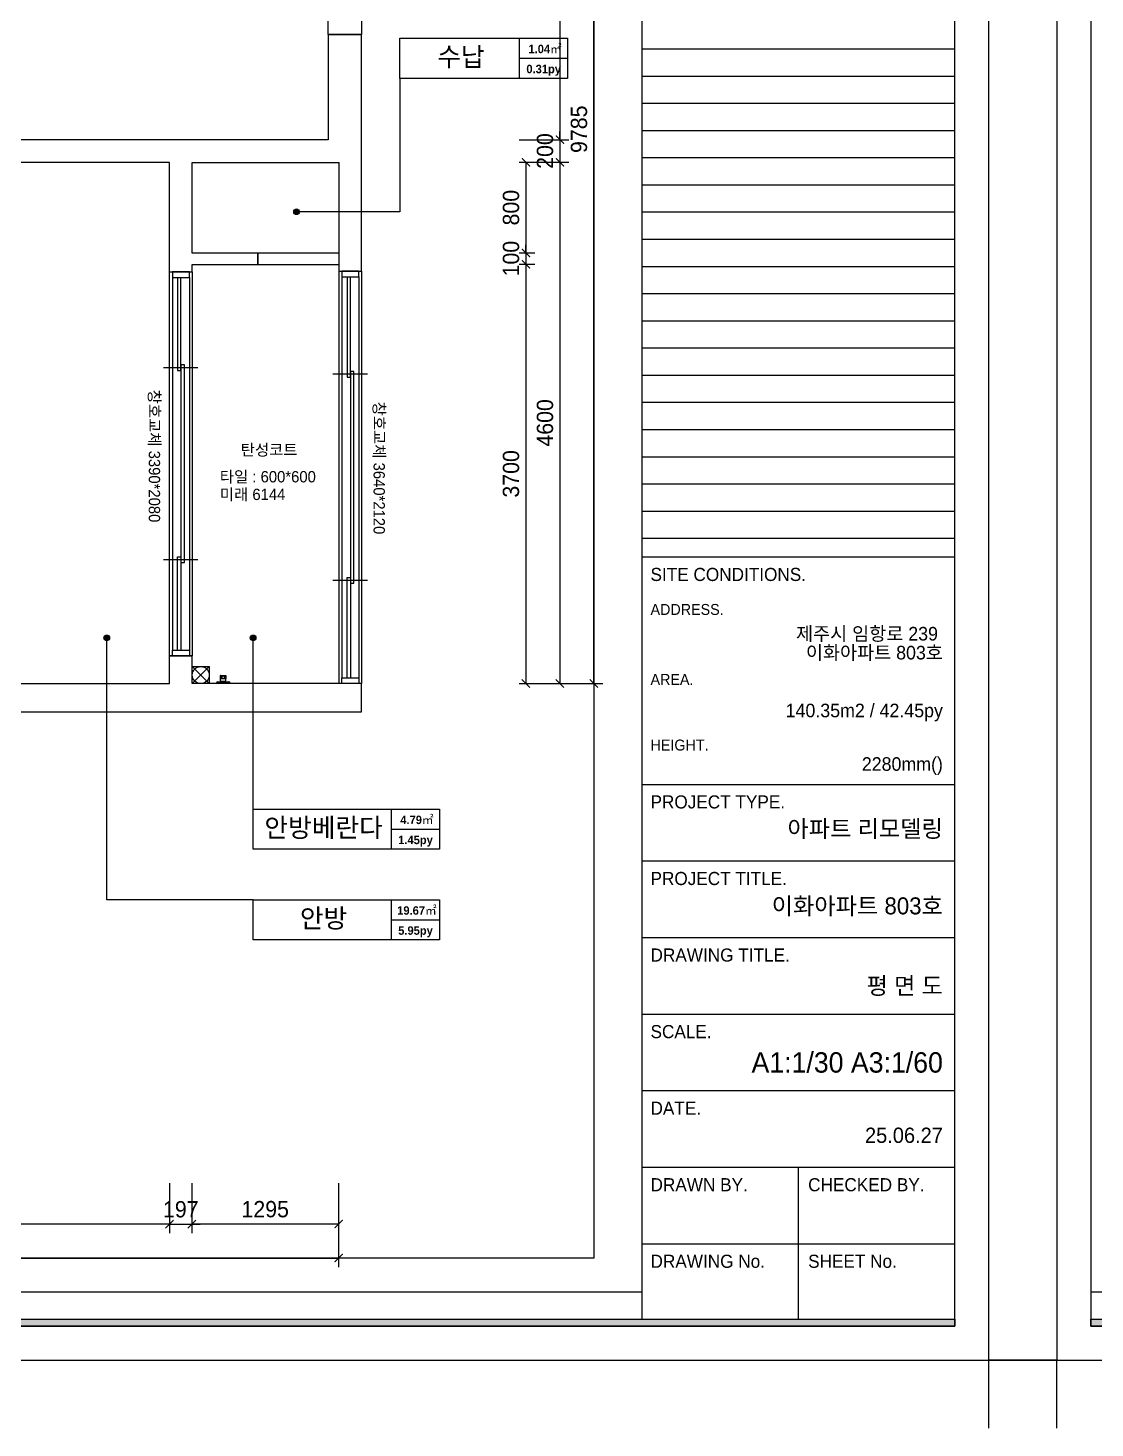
# Model space of a CAD drawing. Header units: millimetres. Extents: x 332171 to 384371, y 54317 to 89920.
# Drawn here: x 349490 to 358908, y 54317 to 66675 of the extents above; entities that cross this region are included whole.
import ezdxf
from ezdxf.enums import TextEntityAlignment as Align

# ---------------------------------------------------------------- set-up
doc = ezdxf.new("R2010")
doc.units = ezdxf.units.MM
doc.header["$LTSCALE"] = 60
for name, color, linetype in [('0-ELC TEXT', 7, 'Continuous'), ('03-TEXT', 3, 'Continuous'), ('04-WIN', 4, 'Continuous'), ('07-DIM WAL', 5, 'Continuous'), ('2CONTINUOUS', 2, 'Continuous'), ('_LIBR', 4, 'Continuous'), ('fin', 5, 'Continuous'), ('FORM(YOURNAME)-1', 1, 'Continuous'), ('FORM(YOURNAME)-11', 1, 'Continuous'), ('설비', 140, 'Continuous')]:
    doc.layers.add(name, color=color, linetype=linetype)
doc.styles.add('YOURNAME', font='HY울릉도M.TTF')
doc.styles.add('넥슨고딕', font='NEXONLv1GothicBold.ttf')
doc.styles.add('코레일둥고', font='Korail_Round_Gothic_Medium.ttf')
doc.dimstyles.new('YOURNAME-80', dxfattribs={"dimscale": 80, "dimtxt": 1.8, "dimasz": 0.9, "dimexe": 1, "dimexo": 3, "dimgap": 0.7, "dimtad": 1, "dimdec": 0, "dimzin": 0, "dimdsep": 46, "dimtxsty": 'YOURNAME', "dimblk": 'ARCHTICK', "dimcen": 0, "dimclrd": 1, "dimclre": 1, "dimclrt": 7, "dimadec": 0, "dimazin": 0, "dimtfac": 1, "dimtdec": 0, "dimtix": 1, "dimtmove": 2, "dimatfit": 3, "dimldrblk": 'ARCHTICK', "dimfxl": 1, "dimtolj": 1, "dimtzin": 0, "dimarcsym": 0})

# ---------------------------------------------------------------- blocks, each defined once
blk = doc.blocks.new('FORM-ELEVATION')
at = {"layer": 'FORM(YOURNAME)-11'}
h = blk.add_hatch(color=256, dxfattribs=at)
h.dxf.hatch_style = 1
h.paths.add_polyline_path([(-10309, 35708), (71691, 35708), (71691, 35508), (-10309, 35508)])
h.paths.add_polyline_path([(-10309, -21492), (71691, -21492), (71691, -21692), (-10309, -21692)])
at = {"layer": 'Defpoints', "color": 158}
for p, q in [((62481, 35508), (62481, -21492)), ((62481, 15886), (71691, 15886)), ((62481, 15086), (71691, 15086)), ((62481, 14286), (71691, 14286)), ((62481, 13486), (71691, 13486)), ((62481, 12686), (71691, 12686)), ((62481, 11886), (71691, 11886)), ((62481, 11086), (71691, 11086)), ((62481, 10286), (71691, 10286)), ((62481, 9486), (71691, 9486)), ((62481, 8686), (71691, 8686)), ((62481, 7886), (71691, 7886)), ((62481, 7086), (71691, 7086)), ((62481, 6286), (71691, 6286)), ((62481, 5486), (71691, 5486)), ((62481, 4686), (71691, 4686)), ((62481, 3886), (71691, 3886)), ((62481, 3086), (71691, 3086)), ((62481, 2286), (71691, 2286)), ((62481, 1486), (71691, 1486)), ((62481, -20692), (-10309, -20692))]:
    blk.add_line(p, q, dxfattribs=at)
for points in [[(-10309, -21692), (71691, -21692), (71691, 35708), (-10309, 35708)], [(-8309, 33708), (61071, 33708), (61071, -19692), (-8309, -19692)]]:
    blk.add_lwpolyline(points, close=True, dxfattribs=at)
at = {"layer": 'Defpoints', "color": 1}
for points in [[(-11309, -24692), (-11309, -22692), (-13309, -22692)], [(72691, -24692), (72691, -22692), (74691, -22692)]]:
    blk.add_lwpolyline(points, dxfattribs=at)
at = {"layer": 'FORM(YOURNAME)-11', "color": 14}
for p, q in [((62481, 937), (71691, 937)), ((62481, -5756), (71691, -5756)), ((62481, -8009), (71691, -8009)), ((62481, -10261), (71691, -10261)), ((62481, -12514), (71691, -12514)), ((62481, -14766), (71691, -14766)), ((62481, -17019), (71691, -17019)), ((67086, -17019), (67086, -21492)), ((62481, -19271), (71691, -19271))]:
    blk.add_line(p, q, dxfattribs=at)
at = {"layer": 'FORM(YOURNAME)-11', "color": 250}
blk.add_lwpolyline([(-11309, -22692), (72691, -22692), (72691, 36708), (-11309, 36708)], close=True, dxfattribs=at)
at = {"layer": 'FORM(YOURNAME)-11'}
blk.add_lwpolyline([(-10309, -21492), (71691, -21492), (71691, -21692), (-10309, -21692)], close=True, dxfattribs=at)
at = {"layer": 'FORM(YOURNAME)-11', "color": 14, "style": 'YOURNAME'}
for s, height, p in [('SITE CONDITIONS.', 386.14, (62739, 422)), ('PROJECT TYPE.', 386.14, (62739, -6271)), ('PROJECT TITLE.', 386.14, (62739, -8524)), ('DRAWING TITLE.', 386.14, (62739, -10776)), ('SCALE.', 386.1, (62739, -13029)), ('DATE.', 386.1, (62739, -15281)), ('DRAWN BY.', 386.1, (62739, -17534)), ('CHECKED BY.', 386.14, (67376, -17534)), ('DRAWING No.', 386.14, (62739, -19786)), ('SHEET No.', 386.1, (67376, -19786))]:
    blk.add_text(s, height=height, dxfattribs=at).set_placement(p, align=Align.MIDDLE_LEFT)
at = {"layer": 'FORM(YOURNAME)-11', "color": 251, "style": 'YOURNAME'}
for s, p in [('ADDRESS.', (62739, -608)), ('AREA.', (62739, -2667)), ('HEIGHT.', (62739, -4598))]:
    blk.add_text(s, height=321.8, dxfattribs=at).set_placement(p, align=Align.MIDDLE_LEFT)
at = {"layer": 'FORM(YOURNAME)-11', "color": 3, "style": 'YOURNAME'}
for tag, height, p in [('1', 450, (71041, -1219)), ('2', 450, (71041, -1863)), ('3', 450, (71041, -3150)), ('4', 450, (71041, -5081)), ('5', 515, (71041, -7398)), ('6', 515, (71041, -9650)), ('7', 515, (71041, -11903)), ('8', 515, (71041, -14155)), ('9', 515, (71041, -16408)), ('10', 515, (66791, -18596)), ('11', 515, (71041, -18660)), ('12', 515, (66791, -20848)), ('13', 515, (71041, -20848))]:
    blk.add_attdef(tag, text='', height=height, dxfattribs=at).set_placement(p, align=Align.MIDDLE_RIGHT)
blk = doc.blocks.new('floorplan')
for p, q in [((383483, 93450), (383633, 93300)), ((383483, 93300), (383633, 93450))]:
    blk.add_line(p, q)
blk.add_lwpolyline([(383483, 93450), (383633, 93450), (383633, 93300), (383483, 93300)], close=True)
blk.add_circle((383558, 93375), 75)
at = {"layer": '04-WIN'}
for points in [[(384681, 100530), (384978, 100530), (384978, 99030), (384681, 99030)], [(384063, 97000), (384780, 97000), (384780, 97100), (384063, 97100)], [(383483, 93545), (383283, 93545), (383283, 96935), (383483, 96935)], [(384779, 96940), (384978, 96940), (384978, 93300), (384779, 93300)]]:
    blk.add_lwpolyline(points, close=True, dxfattribs=at)
at = {"layer": '2CONTINUOUS'}
for p, q in [((384681, 99030), (384978, 99030)), ((384681, 99030), (384681, 98100)), ((384978, 96940), (384978, 99030)), ((384681, 98100), (378806, 98100)), ((383483, 97900), (384780, 97900)), ((383483, 97100), (383483, 97900)), ((384779, 96940), (384780, 97900)), ((384063, 97100), (383483, 97100)), ((384063, 97000), (384063, 97100)), ((383483, 97000), (384063, 97000)), ((383483, 96935), (383483, 97000)), ((383283, 93545), (383483, 93545)), ((384978, 93050), (384978, 93300))]:
    blk.add_line(p, q, dxfattribs=at)
for points in [[(383283, 96935), (383283, 97900), (379006, 97900), (379006, 97065)], [(384779, 96940), (384978, 96940)], [(379006, 93300), (383283, 93300), (383283, 93545)], [(384978, 93300), (383483, 93300), (383483, 93545)], [(374709, 89442), (374709, 91807), (375609, 91807), (375609, 93050), (384978, 93050)]]:
    blk.add_lwpolyline(points, dxfattribs=at)
at = {"layer": 'fin', "color": 6}
for p, q in [((383696, 93300), (383696, 93305)), ((383706, 93315), (383806, 93315)), ((383732, 93369), (383732, 93370)), ((383732, 93369), (383780, 93369)), ((383732, 93363), (383747, 93363)), ((383732, 93357), (383747, 93357)), ((383732, 93351), (383747, 93351)), ((383732, 93323), (383732, 93345)), ((383732, 93345), (383780, 93345)), ((383734, 93372), (383778, 93372)), ((383734, 93321), (383778, 93321)), ((383739, 93315), (383739, 93321)), ((383765, 93363), (383780, 93363)), ((383765, 93357), (383780, 93357)), ((383765, 93351), (383780, 93351)), ((383773, 93315), (383773, 93321)), ((383780, 93369), (383780, 93370)), ((383780, 93323), (383780, 93345)), ((383816, 93300), (383816, 93305))]:
    blk.add_line(p, q, dxfattribs=at)
for centre, radius, start, end in [((383706, 93305), 10, 90, 180), ((383732, 93366), 3, 90, 270), ((383732, 93360), 3, 90, 270), ((383732, 93354), 3, 90, 270), ((383732, 93348), 3, 90, 270), ((383734, 93370), 2, 90, 180), ((383734, 93323), 2, 180, 270), ((383747, 93366), 3, 90, 270), ((383747, 93360), 3, 90, 270), ((383747, 93354), 3, 90, 270), ((383747, 93348), 3, 90, 270), ((383765, 93366), 3, 270, 90), ((383765, 93360), 3, 270, 90), ((383765, 93354), 3, 270, 90), ((383765, 93348), 3, 270, 90), ((383778, 93370), 2, 0, 90), ((383778, 93323), 2, 270, 0), ((383780, 93366), 3, 270, 90), ((383780, 93360), 3, 270, 90), ((383780, 93354), 3, 270, 90), ((383780, 93348), 3, 270, 90), ((383806, 93305), 10, 0, 90)]:
    blk.add_arc(centre, radius, start, end, dxfattribs=at)
blk = doc.blocks.new('_ArchTick')
at = {"color": 0, "linetype": 'ByBlock', "const_width": 0.15}
blk.add_lwpolyline([(-0.5, -0.5), (0.5, 0.5)], dxfattribs=at)
blk = doc.blocks.new('*D24')
at = {"layer": '07-DIM WAL', "color": 1, "lineweight": -2}
for p, q in [((353825, 70674), (354565, 70674)), ((354485, 60889), (354485, 70674)), ((353825, 60889), (354565, 60889))]:
    blk.add_line(p, q, dxfattribs=at)
at = {"layer": 'Defpoints', "color": 0}
for p in [(353585, 70674), (354485, 70674), (353585, 60889)]:
    blk.add_point(p, dxfattribs=at)
at = {"layer": '07-DIM WAL', "color": 1, "lineweight": -2, "xscale": 72, "yscale": 72, "zscale": 72}
for p, rotation in [((354485, 70674), 90), ((354485, 60889), 270)]:
    blk.add_blockref('_ArchTick', p, dxfattribs=dict(at, rotation=rotation))
at = {"layer": '07-DIM WAL', "color": 7, "insert": (354354, 65781), "char_height": 144, "attachment_point": 5, "rotation": 90, "style": 'YOURNAME'}
blk.add_mtext('\\A1;9785', dxfattribs=at)
blk = doc.blocks.new('*D27')
at = {"layer": '07-DIM WAL', "color": 1, "lineweight": -2}
for p, q in [((353825, 69224), (354265, 69224)), ((354185, 69224), (354185, 65689)), ((353825, 65689), (354265, 65689))]:
    blk.add_line(p, q, dxfattribs=at)
at = {"layer": 'Defpoints', "color": 0}
for p in [(353585, 69224), (353585, 65689), (354185, 65689)]:
    blk.add_point(p, dxfattribs=at)
at = {"layer": '07-DIM WAL', "color": 1, "lineweight": -2, "xscale": 72, "yscale": 72, "zscale": 72}
for p, rotation in [((354185, 69224), 90), ((354185, 65689), 270)]:
    blk.add_blockref('_ArchTick', p, dxfattribs=dict(at, rotation=rotation))
at = {"layer": '07-DIM WAL', "color": 7, "insert": (354054, 67456), "char_height": 144, "attachment_point": 5, "rotation": 90, "style": 'YOURNAME'}
blk.add_mtext('\\A1;3535', dxfattribs=at)
blk = doc.blocks.new('*D28')
at = {"layer": '07-DIM WAL', "color": 1, "lineweight": -2}
for p, q in [((354185, 65689), (354185, 65761)), ((353825, 65689), (354265, 65689)), ((354185, 65689), (354185, 65489)), ((353825, 65489), (354265, 65489)), ((354185, 65489), (354185, 65417))]:
    blk.add_line(p, q, dxfattribs=at)
at = {"layer": 'Defpoints', "color": 0}
for p in [(353585, 65689), (353585, 65489), (354185, 65489)]:
    blk.add_point(p, dxfattribs=at)
at = {"layer": '07-DIM WAL', "color": 1, "lineweight": -2, "xscale": 72, "yscale": 72, "zscale": 72}
for p, rotation in [((354185, 65689), 270), ((354185, 65489), 90)]:
    blk.add_blockref('_ArchTick', p, dxfattribs=dict(at, rotation=rotation))
at = {"layer": '07-DIM WAL', "color": 7, "insert": (354054, 65589), "char_height": 144, "attachment_point": 5, "rotation": 90, "style": 'YOURNAME'}
blk.add_mtext('\\A1;200', dxfattribs=at)
blk = doc.blocks.new('*D29')
at = {"layer": '07-DIM WAL', "color": 1, "lineweight": -2}
for p, q in [((353825, 65489), (354265, 65489)), ((354185, 65489), (354185, 60889)), ((353825, 60889), (354265, 60889))]:
    blk.add_line(p, q, dxfattribs=at)
at = {"layer": 'Defpoints', "color": 0}
for p in [(353585, 65489), (353585, 60889), (354185, 60889)]:
    blk.add_point(p, dxfattribs=at)
at = {"layer": '07-DIM WAL', "color": 1, "lineweight": -2, "xscale": 72, "yscale": 72, "zscale": 72}
for p, rotation in [((354185, 65489), 90), ((354185, 60889), 270)]:
    blk.add_blockref('_ArchTick', p, dxfattribs=dict(at, rotation=rotation))
at = {"layer": '07-DIM WAL', "color": 7, "insert": (354054, 63189), "char_height": 144, "attachment_point": 5, "rotation": 90, "style": 'YOURNAME'}
blk.add_mtext('\\A1;4600', dxfattribs=at)
blk = doc.blocks.new('*D30')
at = {"layer": '07-DIM WAL', "color": 1, "lineweight": -2}
for p, q in [((353825, 65489), (353965, 65489)), ((353885, 65489), (353885, 64689)), ((353825, 64689), (353965, 64689))]:
    blk.add_line(p, q, dxfattribs=at)
at = {"layer": 'Defpoints', "color": 0}
for p in [(353585, 65489), (353585, 64689), (353885, 64689)]:
    blk.add_point(p, dxfattribs=at)
at = {"layer": '07-DIM WAL', "color": 1, "lineweight": -2, "xscale": 72, "yscale": 72, "zscale": 72}
for p, rotation in [((353885, 65489), 90), ((353885, 64689), 270)]:
    blk.add_blockref('_ArchTick', p, dxfattribs=dict(at, rotation=rotation))
at = {"layer": '07-DIM WAL', "color": 7, "insert": (353754, 65089), "char_height": 144, "attachment_point": 5, "rotation": 90, "style": 'YOURNAME'}
blk.add_mtext('\\A1;800', dxfattribs=at)
blk = doc.blocks.new('*D31')
at = {"layer": '07-DIM WAL', "color": 1, "lineweight": -2}
for p, q in [((353885, 64689), (353885, 64761)), ((353825, 64689), (353965, 64689)), ((353885, 64689), (353885, 64589)), ((353825, 64589), (353965, 64589)), ((353885, 64589), (353885, 64517))]:
    blk.add_line(p, q, dxfattribs=at)
at = {"layer": 'Defpoints', "color": 0}
for p in [(353585, 64689), (353585, 64589), (353885, 64589)]:
    blk.add_point(p, dxfattribs=at)
at = {"layer": '07-DIM WAL', "color": 1, "lineweight": -2, "xscale": 72, "yscale": 72, "zscale": 72}
for p, rotation in [((353885, 64689), 270), ((353885, 64589), 90)]:
    blk.add_blockref('_ArchTick', p, dxfattribs=dict(at, rotation=rotation))
at = {"layer": '07-DIM WAL', "color": 7, "insert": (353754, 64639), "char_height": 144, "attachment_point": 5, "rotation": 90, "style": 'YOURNAME'}
blk.add_mtext('\\A1;100', dxfattribs=at)
blk = doc.blocks.new('*D32')
at = {"layer": '07-DIM WAL', "color": 1, "lineweight": -2}
for p, q in [((353825, 64589), (353965, 64589)), ((353885, 64589), (353885, 60889)), ((353825, 60889), (353965, 60889))]:
    blk.add_line(p, q, dxfattribs=at)
at = {"layer": 'Defpoints', "color": 0}
for p in [(353585, 64589), (353585, 60889), (353885, 60889)]:
    blk.add_point(p, dxfattribs=at)
at = {"layer": '07-DIM WAL', "color": 1, "lineweight": -2, "xscale": 72, "yscale": 72, "zscale": 72}
for p, rotation in [((353885, 64589), 90), ((353885, 60889), 270)]:
    blk.add_blockref('_ArchTick', p, dxfattribs=dict(at, rotation=rotation))
at = {"layer": '07-DIM WAL', "color": 7, "insert": (353754, 62739), "char_height": 144, "attachment_point": 5, "rotation": 90, "style": 'YOURNAME'}
blk.add_mtext('\\A1;3700', dxfattribs=at)
blk = doc.blocks.new('*D33')
at = {"layer": '07-DIM WAL', "color": 1, "lineweight": -2}
for p, q in [((350937, 56477), (350937, 56037)), ((352232, 56477), (352232, 56037)), ((352232, 56117), (350937, 56117))]:
    blk.add_line(p, q, dxfattribs=at)
at = {"layer": 'Defpoints', "color": 0}
for p in [(350937, 56717), (352232, 56717), (350937, 56117)]:
    blk.add_point(p, dxfattribs=at)
at = {"layer": '07-DIM WAL', "color": 1, "lineweight": -2, "xscale": 72, "yscale": 72, "zscale": 72, "rotation": 180}
blk.add_blockref('_ArchTick', (350937, 56117), dxfattribs=at)
at = {"layer": '07-DIM WAL', "color": 1, "lineweight": -2, "xscale": 72, "yscale": 72, "zscale": 72}
blk.add_blockref('_ArchTick', (352232, 56117), dxfattribs=at)
at = {"layer": '07-DIM WAL', "color": 7, "insert": (351584, 56248), "char_height": 144, "attachment_point": 5, "style": 'YOURNAME'}
blk.add_mtext('\\A1;1295', dxfattribs=at)
blk = doc.blocks.new('*D34')
at = {"layer": '07-DIM WAL', "color": 1, "lineweight": -2}
for p, q in [((346463, 56477), (346463, 56037)), ((350740, 56477), (350740, 56037)), ((350740, 56117), (346463, 56117))]:
    blk.add_line(p, q, dxfattribs=at)
at = {"layer": 'Defpoints', "color": 0}
for p in [(346463, 56717), (350740, 56717), (346463, 56117)]:
    blk.add_point(p, dxfattribs=at)
at = {"layer": '07-DIM WAL', "color": 1, "lineweight": -2, "xscale": 72, "yscale": 72, "zscale": 72, "rotation": 180}
blk.add_blockref('_ArchTick', (346463, 56117), dxfattribs=at)
at = {"layer": '07-DIM WAL', "color": 1, "lineweight": -2, "xscale": 72, "yscale": 72, "zscale": 72}
blk.add_blockref('_ArchTick', (350740, 56117), dxfattribs=at)
at = {"layer": '07-DIM WAL', "color": 7, "insert": (348602, 56247), "char_height": 144, "attachment_point": 5, "style": 'YOURNAME'}
blk.add_mtext('\\A1;4277', dxfattribs=at)
blk = doc.blocks.new('*D39')
at = {"layer": '07-DIM WAL', "color": 1, "lineweight": -2}
for p, q in [((350740, 56477), (350740, 56037)), ((350937, 56477), (350937, 56037)), ((350740, 56117), (350668, 56117)), ((350740, 56117), (350937, 56117)), ((350937, 56117), (351009, 56117))]:
    blk.add_line(p, q, dxfattribs=at)
at = {"layer": 'Defpoints', "color": 0}
for p in [(350740, 56717), (350937, 56717), (350937, 56117)]:
    blk.add_point(p, dxfattribs=at)
at = {"layer": '07-DIM WAL', "color": 1, "lineweight": -2, "xscale": 72, "yscale": 72, "zscale": 72}
blk.add_blockref('_ArchTick', (350740, 56117), dxfattribs=at)
at = {"layer": '07-DIM WAL', "color": 1, "lineweight": -2, "xscale": 72, "yscale": 72, "zscale": 72, "rotation": 180}
blk.add_blockref('_ArchTick', (350937, 56117), dxfattribs=at)
at = {"layer": '07-DIM WAL', "color": 7, "insert": (350839, 56247), "char_height": 144, "attachment_point": 5, "style": 'YOURNAME'}
blk.add_mtext('\\A1;197', dxfattribs=at)
blk = doc.blocks.new('*D42')
at = {"layer": '07-DIM WAL', "color": 1, "lineweight": -2}
for p, q in [((338546, 56477), (338546, 55737)), ((352232, 56477), (352232, 55737)), ((338546, 55817), (352232, 55817))]:
    blk.add_line(p, q, dxfattribs=at)
at = {"layer": 'Defpoints', "color": 0}
for p in [(338546, 56717), (352232, 56717), (352232, 55817)]:
    blk.add_point(p, dxfattribs=at)
at = {"layer": '07-DIM WAL', "color": 1, "lineweight": -2, "xscale": 72, "yscale": 72, "zscale": 72, "rotation": 180}
blk.add_blockref('_ArchTick', (338546, 55817), dxfattribs=at)
at = {"layer": '07-DIM WAL', "color": 1, "lineweight": -2, "xscale": 72, "yscale": 72, "zscale": 72}
blk.add_blockref('_ArchTick', (352232, 55817), dxfattribs=at)
at = {"layer": '07-DIM WAL', "color": 7, "insert": (345389, 55948), "char_height": 144, "attachment_point": 5, "style": 'YOURNAME'}
blk.add_mtext('\\A1;13686', dxfattribs=at)

msp = doc.modelspace()

# ---------------------------------------------------------------- hatches: boundary and pattern name
at = {"layer": '0-ELC TEXT'}
h = msp.add_hatch(color=256, dxfattribs=at)
h.dxf.hatch_style = 1
edge = h.paths.add_edge_path()
edge.add_arc((351860.3, 65052.2), 25, -270, 90, ccw=False)
h = msp.add_hatch(color=256, dxfattribs=at)
h.dxf.hatch_style = 1
edge = h.paths.add_edge_path()
edge.add_arc((351860.3, 65052.2), 25, -270, 90, ccw=False)
h = msp.add_hatch(color=256, dxfattribs=at)
h.dxf.hatch_style = 1
edge = h.paths.add_edge_path()
edge.add_arc((350186, 61291.6), 25, -270, 90, ccw=False)
h = msp.add_hatch(color=256, dxfattribs=at)
h.dxf.hatch_style = 1
edge = h.paths.add_edge_path()
edge.add_arc((350186, 61291.6), 25, -270, 90, ccw=False)
h = msp.add_hatch(color=256, dxfattribs=at)
h.dxf.hatch_style = 1
edge = h.paths.add_edge_path()
edge.add_arc((351477.6, 61291.6), 25, -270, 90, ccw=False)
h = msp.add_hatch(color=256, dxfattribs=at)
h.dxf.hatch_style = 1
edge = h.paths.add_edge_path()
edge.add_arc((351477.6, 61291.6), 25, -270, 90, ccw=False)

# ---------------------------------------------------------------- linework, layer by layer
for p, q in [((353828.6, 66230.3), (353828.6, 66584.1)), ((353828.6, 66407.2), (354253.3, 66407.2)), ((352697.6, 59425.7), (352697.6, 59779.4)), ((352697.6, 59602.5), (353122.2, 59602.5)), ((352697.6, 58625.7), (352697.6, 58979.4)), ((352697.6, 58802.5), (353122.2, 58802.5))]:
    msp.add_line(p, q, dxfattribs=at)
for points in [[(352771.4, 66584.1), (354253.3, 66584.1), (354253.3, 66230.3), (352771.4, 66230.3)], [(351477.6, 59779.4), (353122.2, 59779.4), (353122.2, 59425.7), (351477.6, 59425.7)], [(351477.6, 58979.4), (353122.2, 58979.4), (353122.2, 58625.7), (351477.6, 58625.7)]]:
    msp.add_lwpolyline(points, close=True, dxfattribs=at)
for points in [[(352771.4, 66230.3), (352771.4, 65052.2), (351860.3, 65052.2)], [(351477.6, 58979.4), (350186, 58979.4), (350186, 61291.6)], [(351477.6, 59779.4), (351477.6, 61291.6)]]:
    msp.add_lwpolyline(points, dxfattribs=at)
for centre in [(351860.3, 65052.2), (351860.3, 65052.2), (350186, 61291.6), (350186, 61291.6), (351477.6, 61291.6), (351477.6, 61291.6)]:
    msp.add_circle(centre, 25, dxfattribs=at)
at = {"layer": '_LIBR'}
for p, q in [((350765.4, 64473.7), (350765.4, 61183.7)), ((350915.4, 64473.7), (350915.4, 61183.7)), ((352261.1, 64478.7), (352261.1, 60938.7)), ((352411.1, 64478.7), (352411.1, 60938.7)), ((350990.4, 63676.2), (350685.4, 63676.2)), ((352486.1, 63618.7), (352181.1, 63618.7)), ((350990.4, 61981.2), (350685.4, 61981.2)), ((352486.1, 61798.7), (352181.1, 61798.7))]:
    msp.add_line(p, q, dxfattribs=at)
for points in [[(350765.4, 64523.7), (350765.4, 64473.7), (350915.4, 64473.7), (350915.4, 64523.7)], [(352261.1, 64528.7), (352261.1, 64478.7), (352411.1, 64478.7), (352411.1, 64528.7)], [(350840.4, 63701.2), (350840.4, 61956.2), (350870.4, 61956.2), (350870.4, 63701.2)], [(352336.1, 63643.7), (352336.1, 61773.7), (352366.1, 61773.7), (352366.1, 63643.7)], [(350765.4, 61133.7), (350765.4, 61183.7), (350915.4, 61183.7), (350915.4, 61133.7)], [(352261.1, 60888.7), (352261.1, 60938.7), (352411.1, 60938.7), (352411.1, 60888.7)]]:
    msp.add_lwpolyline(points, close=True, dxfattribs=at)
for points in [[(350810.4, 64473.7), (350810.4, 63651.2), (350840.4, 63651.2), (350840.4, 64473.7)], [(352306.1, 64478.7), (352306.1, 63593.7), (352336.1, 63593.7), (352336.1, 64478.7)], [(350810.4, 61183.7), (350810.4, 62006.2), (350840.4, 62006.2), (350840.4, 61183.7)], [(352306.1, 60938.7), (352306.1, 61823.7), (352336.1, 61823.7), (352336.1, 60938.7)]]:
    msp.add_lwpolyline(points, dxfattribs=at)

# ---------------------------------------------------------------- block references
msp.add_blockref('floorplan', (-32542.6, -32411.6))
at = {"layer": 'FORM(YOURNAME)-1'}
ref = msp.add_blockref('FORM-ELEVATION', (336163.4, 61724.8), dxfattribs=dict(at, xscale=0.3000000000000002, yscale=0.3000000000000002, zscale=0.3000000000000002))
ref.add_attrib('9', '25.06.27', dxfattribs={"layer": 'FORM(YOURNAME)-11', "color": 3, "height": 135, "style": 'YOURNAME'}).set_placement((357565.6, 56901.1), align=Align.MIDDLE_RIGHT)
ref.add_attrib('8', 'A1:1/30 A3:1/60', dxfattribs={"layer": 'FORM(YOURNAME)-11', "color": 3, "height": 180, "style": 'YOURNAME'}).set_placement((357565.6, 57544), align=Align.MIDDLE_RIGHT)
ref.add_attrib('7', '평 면 도', dxfattribs={"layer": 'FORM(YOURNAME)-11', "color": 3, "height": 150, "style": 'YOURNAME'}).set_placement((357565.6, 58220.6), align=Align.MIDDLE_RIGHT)
ref.add_attrib('6', '이화아파트 803호', dxfattribs={"layer": 'FORM(YOURNAME)-11', "color": 3, "height": 150, "style": 'YOURNAME'}).set_placement((357565.6, 58926), align=Align.MIDDLE_RIGHT)
ref.add_attrib('5', '아파트 리모델링', dxfattribs={"layer": 'FORM(YOURNAME)-11', "color": 3, "height": 150, "style": 'YOURNAME'}).set_placement((357565.6, 59606.8), align=Align.MIDDLE_RIGHT)
ref.add_attrib('1', '제주시 임항로 239 ', dxfattribs={"layer": 'FORM(YOURNAME)-11', "color": 3, "height": 120, "style": 'YOURNAME'}).set_placement((357565.6, 61328.3), align=Align.MIDDLE_RIGHT)
ref.add_attrib('2', '이화아파트 803호', dxfattribs={"layer": 'FORM(YOURNAME)-11', "color": 3, "height": 120, "style": 'YOURNAME'}).set_placement((357565.6, 61161.1), align=Align.MIDDLE_RIGHT)
ref.add_attrib('3', '140.35m2 / 42.45py', dxfattribs={"layer": 'FORM(YOURNAME)-11', "color": 3, "height": 120, "style": 'YOURNAME'}).set_placement((357565.6, 60650.5), align=Align.MIDDLE_RIGHT)
ref.add_attrib('4', '2280mm()', dxfattribs={"layer": 'FORM(YOURNAME)-11', "color": 3, "height": 120, "style": 'YOURNAME'}).set_placement((357565.6, 60178.1), align=Align.MIDDLE_RIGHT)
at = {"layer": 'FORM(YOURNAME)-1', "xscale": 0.3000000000000002, "yscale": 0.3000000000000002, "zscale": 0.3000000000000002}
msp.add_blockref('FORM-ELEVATION', (361963.4, 61724.8), dxfattribs=at)

# ---------------------------------------------------------------- texts
at = {"layer": '0-ELC TEXT', "style": '코레일둥고'}
for s, p in [('창호교체 3390*2080', (350556.4, 63482.4)), ('창호교체 3640*2120', (352540.2, 63376.8))]:
    msp.add_text(s, height=100, rotation=270, dxfattribs=at).set_placement(p)
at = {"layer": '03-TEXT'}
for s, height, style, p in [('수납', 166.67, '코레일둥고', (353311.8, 66337.8)), ('1.04㎡', 75, '넥슨고딕', (354054.2, 66452.3)), ('0.31py', 75, '넥슨고딕', (354041.8, 66275.4)), ('안방베란다', 166.67, '코레일둥고', (352099.4, 59533.1)), ('4.79㎡', 75, '넥슨고딕', (352923.2, 59647.6)), ('1.45py', 75, '넥슨고딕', (352910.8, 59470.7)), ('안방', 166.67, '코레일둥고', (352099.4, 58733.1)), ('19.67㎡', 75, '넥슨고딕', (352923.2, 58847.6)), ('5.95py', 75, '넥슨고딕', (352910.8, 58670.7))]:
    msp.add_text(s, height=height, dxfattribs=dict(at, style=style)).set_placement(p, align=Align.CENTER)
at = {"layer": '설비', "color": 140, "style": '코레일둥고'}
for s, p in [('탄성코트', (351368, 62901.3)), ('타일 : 600*600', (351183.5, 62664)), ('미래 6144', (351183.5, 62508.2))]:
    msp.add_text(s, height=100, dxfattribs=at).set_placement(p)

# ---------------------------------------------------------------- dimensions: what is measured, and where the dimension line sits
at = {"layer": '07-DIM WAL'}
for base, p1, p2, picture, middle in [((354484.9, 70673.7), (353584.9, 60888.7), (353584.9, 70673.7), '*D24', (354354, 65781.2)), ((354184.9, 65688.7), (353584.9, 69223.7), (353584.9, 65688.7), '*D27', (354054, 67456.2)), ((354184.9, 65488.7), (353584.9, 65688.7), (353584.9, 65488.7), '*D28', (354054, 65588.7)), ((354184.9, 60888.7), (353584.9, 65488.7), (353584.9, 60888.7), '*D29', (354053.9, 63188.7)), ((353884.9, 64688.7), (353584.9, 65488.7), (353584.9, 64688.7), '*D30', (353753.9, 65088.7)), ((353884.9, 64588.7), (353584.9, 64688.7), (353584.9, 64588.7), '*D31', (353754, 64638.7)), ((353884.9, 60888.7), (353584.9, 64588.7), (353584.9, 60888.7), '*D32', (353754, 62738.7))]:
    dim = msp.add_linear_dim(base=base, p1=p1, p2=p2, angle=90, dimstyle='YOURNAME-80', dxfattribs=at)
    dim.commit()
    dim.dimension.update_dxf_attribs({"geometry": picture, "text_midpoint": middle})
for base, p1, p2, picture, middle in [((352231.9151, 55817.2356), (338546.3589, 56717.2356), (352231.9151, 56717.2356), '*D42', (345389.137, 55948.3036)), ((346463.4, 56117.2), (350740.4, 56717.2), (346463.4, 56717.2), '*D34', (348601.9, 56246.8)), ((350936.9151, 56117.2356), (350740.3589, 56717.2356), (350936.9151, 56717.2356), '*D39', (350838.637, 56246.9613)), ((350936.9, 56117.2), (352231.9, 56717.2), (350936.9, 56717.2), '*D33', (351584.4, 56248))]:
    dim = msp.add_linear_dim(base=base, p1=p1, p2=p2, dimstyle='YOURNAME-80', dxfattribs=at)
    dim.commit()
    dim.dimension.update_dxf_attribs({"geometry": picture, "text_midpoint": middle})

doc.saveas('drawing.dxf')
